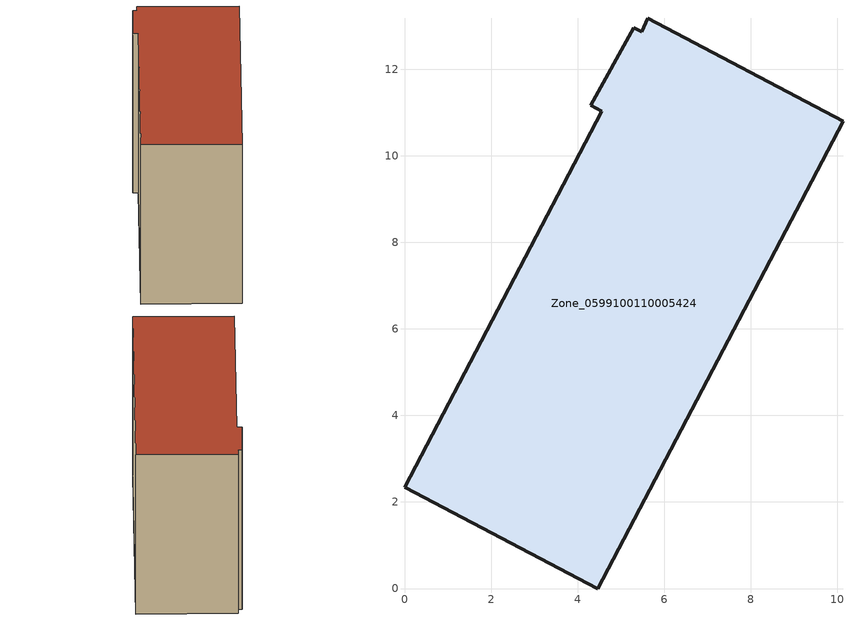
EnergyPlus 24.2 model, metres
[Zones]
Zone_0599100110005424
 floor ground (C_G): 5.48,12.87 5.63,13.18 10.14,10.8 4.46,0 0,2.34 4.56,11.04 4.31,11.17 5.3,12.96 z0
 wall outside (C_F): 4.46,0 10.14,10.8 5.63,13.18 5.48,12.87 5.3,12.96 4.31,11.17 4.56,11.04 0,2.34 4.46,0 z0:9.53
 roof outside (C_R): 5.63,13.18 5.48,12.87 5.3,12.96 4.31,11.17 4.56,11.04 0,2.34 4.46,0 10.14,10.8 z9.53
[BUILDING]
Pand.0599100110005424: North Axis=0; Terrain=City; Loads Convergence Tolerance Value=0.04; Temperature Convergence Tolerance Value=0.4; Solar Distribution=FullExterior; Maximum Number of Warmup Days=25; Minimum Number of Warmup Days=1
[Site:Location]
Rotterdam.The.Hague.AP_ZH_NLD Design_Conditions: Latitude=51.96; Longitude=4.45; Time Zone=1; Elevation=-4.5
[SITE:GROUNDTEMPERATURE:BUILDINGSURFACE]
18, 18, 18, 18, 18, 18, 18, 18, 18, 18, 18, 18
[MATERIAL] Thermal Absorptance=0.9; Solar Absorptance=0.7; Visible Absorptance=0.7
Name | Roughness | Thickness | Conductivity | Density | Specific Heat
G.TI.2015-2018 | MediumSmooth | 0.15 | 0.0428571 | 540 | 1210
F.TI.2015-2018 | Rough | 0.3 | 0.0666667 | 1920 | 840
R.TI.2015-2018 | MediumRough | 0.2 | 0.0333333 | 1500 | 1000
[CONSTRUCTION]
C_G: G.TI.2015-2018
C_F: F.TI.2015-2018
C_R: R.TI.2015-2018
[ZONE]
Zone_0599100110005424: Type=1; Multiplier=1; Ceiling Height=Autocalculate; Volume=Autocalculate; Floor Area=autocalculate; Part of Total Floor Area=Yes
[ZONEINFILTRATION:DESIGNFLOWRATE]
Infil_Zone_0599100110005424: Zone or ZoneList or Space or SpaceList=Zone_0599100110005424; Schedule=AlwaysOn; Design Flow Rate Calculation Method=Flow/Area; Flow Rate per Floor Area=0.0015; Constant Term Coefficient=1; Temperature Term Coefficient=0; Velocity Term Coefficient=0; Velocity Squared Term Coefficient=0
[HVACTEMPLATE:ZONE:IDEALLOADSAIRSYSTEM]
Zone_0599100110005424: Maximum Heating Supply Air Temperature=50; Minimum Cooling Supply Air Temperature=13; Maximum Heating Supply Air Humidity Ratio=0.0156; Minimum Cooling Supply Air Humidity Ratio=0.0077; Heating Limit=NoLimit; Cooling Limit=NoLimit; Dehumidification Control Type=ConstantSensibleHeatRatio; Cooling Sensible Heat Ratio=0.7; Dehumidification Setpoint=60; Humidification Control Type=None; Humidification Setpoint=30; Outdoor Air Method=None; Outdoor Air Flow Rate per Person=0.00944; Outdoor Air Flow Rate per Zone Floor Area=0; Outdoor Air Flow Rate per Zone=0; Demand Controlled Ventilation Type=None; Outdoor Air Economizer Type=NoEconomizer; Heat Recovery Type=None; Sensible Heat Recovery Effectiveness=0.7; Latent Heat Recovery Effectiveness=0.65
[ZONECONTROL:THERMOSTAT]
ThermostatControl_Zone_0599100110005424: Zone or ZoneList=Zone_0599100110005424; Control Type Schedule=DualSetpointControlType; Control 1=Thermostat_Zone_0599100110005424; Temperature Difference Between Cutout And Setpoint=0
[THERMOSTATSETPOINT:DUALSETPOINT]
Thermostat_Zone_0599100110005424: Heating Setpoint Temperature Schedule=HeatingSetpoint_Zone_0599100110005424; Cooling Setpoint Temperature Schedule=CoolingSetpoint_Zone_0599100110005424
[SCHEDULE:COMPACT]
HeatingSetpoint_Zone_0599100110005424: Through: 12/31, For: AllDays, Until: 24:00, 21
CoolingSetpoint_Zone_0599100110005424: Through: 12/31, For: AllDays, Until: 24:00, 24
DualSetpointControlType: Through: 12/31, For: AllDays, Until: 24:00, 4
AlwaysOn: Through: 12/31, For: AllDays, Until: 24:00, 1
